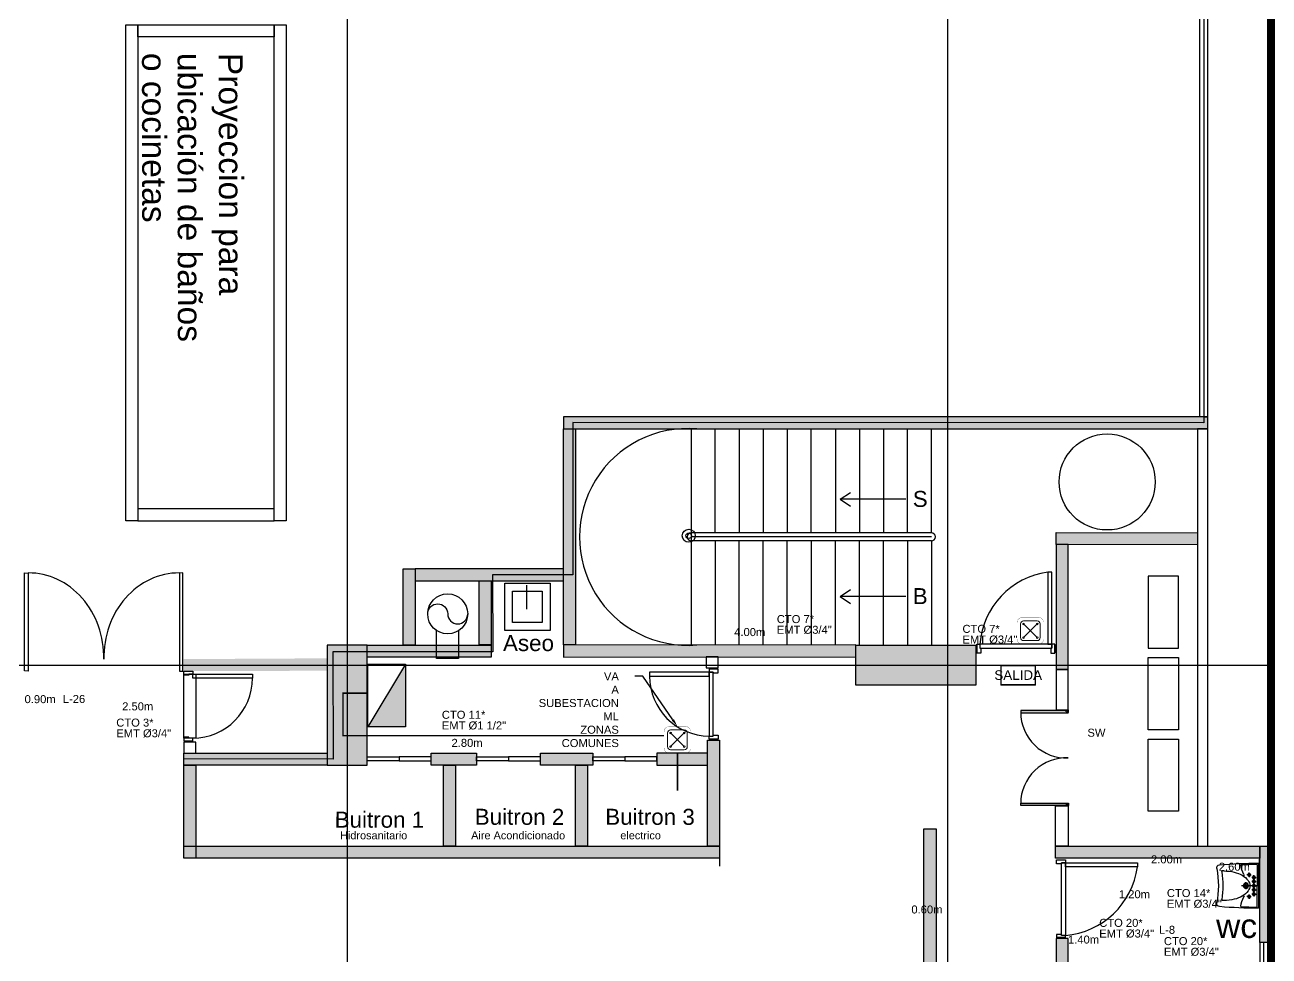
# Model space of a CAD drawing. Header units: metres. Extents: x 357 to 1031, y 43 to 2905.
# Drawn here: x 839.42 to 854.96, y 2479.73 to 2491.36 of the extents above; entities that cross this region are included whole.
import ezdxf
from ezdxf import colors
from ezdxf.entities.mleader import LeaderData, LeaderLine
from ezdxf.lldxf.tags import DXFTag
from ezdxf.math import Vec2, Vec3

# ---------------------------------------------------------------- set-up
doc = ezdxf.new("R2010")
doc.units = ezdxf.units.M
for name, pattern in [('DASHED2', [9.525, 6.35, -3.175]), ('HIDDEN', [9.525, 6.35, -3.175]), ('LÍNEAS_OCULTASX2', [0.75, 0.5, -0.25])]:
    doc.linetypes.add(name, pattern=pattern)
for name, color, linetype, lineweight in [('-CN-GYD-TUBERIA PVC', 96, 'PVC_LINE', 25), ('-CN-GYD-TUBERÍA TOMACORRIENTE PVC', 86, 'Continuous', 18), ('L', 7, 'Continuous', 15), ('TEXTOS', 250, 'Continuous', 20)]:
    doc.layers.add(name, color=color, linetype=linetype, lineweight=lineweight)
for name, color, linetype in [('AIRE ACONDICIONADO', 50, 'Continuous'), ('CAJA DE PASO', 86, 'Continuous'), ('GG_PISO 5', 8, 'Continuous'), ('GG_PROYECCION', 9, 'DASHED2'), ('TB', 7, 'Continuous'), ('TEXTOS MEDIDAS', 7, 'Continuous')]:
    doc.layers.add(name, color=color, linetype=linetype)
doc.styles.get("Standard").update_dxf_attribs({"font": 'arial.ttf'})
tags = doc.linetypes.add('EMT_LINE', pattern='A,0.5,-0.2,["EMT",Standard,S=0.1,R=0,X=-0.1,Y=-0.05],-0.25', length=0.95).pattern_tags.tags
tags[6] = DXFTag(74, 10)
tags = doc.linetypes.add('PVC_LINE', pattern='A,0.5,-0.2,["PVC",Standard,S=0.1,R=0,X=-0.1,Y=-0.05],-0.25', length=0.95).pattern_tags.tags
tags[6] = DXFTag(74, 10)
pattern_1 = [(0, (0, 0), (0, 6.985), [5.08, -1.905]), (90, (0, 0), (-6.985, 4e-16), [5.08, -1.905])]

# ---------------------------------------------------------------- blocks, each defined once
blk = doc.blocks.new('lav discapacitados')
for p, q in [((0.135, 0.125), (0.135, 0.14)), ((0.503, 0.125), (0.503, 0.14)), ((0.319, -0.15), (0.276, -0.15)), ((0.319, -0.317), (0.319, -0.096)), ((0.319, -0.15), (0.319, -0.122)), ((0.319, -0.15), (0.362, -0.15)), ((0.319, -0.15), (0.319, -0.178)), ((0.038, -0.307), (0.601, -0.307)), ((0.058, -0.289), (0.319, -0.289)), ((0.183, -0.19), (0.154, -0.19)), ((0.183, -0.19), (0.183, -0.162)), ((0.183, -0.19), (0.183, -0.218)), ((0.183, -0.19), (0.211, -0.19)), ((0.215, -0.251), (0.187, -0.251)), ((0.215, -0.251), (0.215, -0.223)), ((0.215, -0.251), (0.243, -0.251)), ((0.215, -0.251), (0.215, -0.28)), ((0.267, -0.251), (0.239, -0.251)), ((0.267, -0.251), (0.267, -0.223)), ((0.267, -0.251), (0.295, -0.251)), ((0.267, -0.251), (0.267, -0.28)), ((0.319, -0.251), (0.291, -0.251)), ((0.319, -0.251), (0.319, -0.223)), ((0.319, -0.251), (0.348, -0.251)), ((0.319, -0.251), (0.319, -0.28)), ((0.58, -0.289), (0.319, -0.289)), ((0.371, -0.251), (0.343, -0.251)), ((0.371, -0.251), (0.371, -0.223)), ((0.371, -0.251), (0.4, -0.251)), ((0.371, -0.251), (0.371, -0.28)), ((0.424, -0.251), (0.395, -0.251)), ((0.424, -0.251), (0.424, -0.223)), ((0.424, -0.251), (0.452, -0.251)), ((0.424, -0.251), (0.424, -0.28)), ((0.456, -0.19), (0.427, -0.19)), ((0.456, -0.19), (0.456, -0.162)), ((0.456, -0.19), (0.484, -0.19)), ((0.456, -0.19), (0.456, -0.218))]:
    blk.add_line(p, q)
blk.add_lwpolyline([(0.135, 0.125, 0.057771), (0.15, -0.005, 0.071436), (0.189, -0.104, 0.106424), (0.255, -0.178, 0.158971), (0.319, -0.199, 0.158971)], format="xyb")
for centre, radius in [((0.319, -0.15), 0.0325), ((0.319, -0.15), 0.023), ((0.319, -0.251), 0.0174)]:
    blk.add_circle(centre, radius)
at = {"linetype": 'Continuous'}
for centre in [(0.183, -0.19), (0.215, -0.251), (0.267, -0.251), (0.371, -0.251), (0.424, -0.251), (0.456, -0.19)]:
    blk.add_circle(centre, 0.0174, dxfattribs=at)
for centre, radius, start, end in [((5.796, -0.307), 5.759, 175.151, 180), ((0.097, 0.176), 0.0385, 79.4854, 175.151), ((0.319, 1.375), 1.181, 259.4854, 280.5146), ((0.542, 0.176), 0.0385, 4.849, 100.5146), ((-5.158, -0.307), 5.759, 0, 4.849), ((0.145, 0.14), 0.0102, 81.9935, 180), ((0.319, 1.375), 1.237, 261.9935, 278.0065), ((-0.066, 0.125), 0.57, 346.7746, 0), ((0.493, 0.14), 0.0102, 0, 98.0065), ((5.796, -0.307), 5.748, 177.9207, 179.7162), ((0.062, -0.099), 0.0102, 88.9603, 177.9207), ((0.058, -0.307), 0.218, 56.4295, 88.9603), ((0.185, -0.117), 0.0102, 236.4295, 31.5913), ((0.244, 0.012), 0.236, 306.1312, 330.4303), ((0.454, -0.117), 0.0102, 148.4087, 303.5705), ((0.124, 0.08), 0.374, 330.4303, 346.7746), ((0.58, -0.307), 0.218, 91.0397, 123.5705), ((0.576, -0.099), 0.0102, 2.0793, 91.0397), ((-5.158, -0.307), 5.748, 0.2838, 2.0793), ((0.058, -0.279), 0.0102, 179.7162, 270), ((0.319, -0.091), 0.109, 270, 306.1312), ((0.58, -0.279), 0.0102, 270, 0.2838)]:
    blk.add_arc(centre, radius, start, end)
blk = doc.blocks.new('AU_SENSOR MOVIMIENTO')
at = {"color": 0}
for radius in [0.08, 0.034]:
    blk.add_circle((0, 0), radius, dxfattribs=at)
blk = doc.blocks.new('A$Cec4fd115')
at = {"layer": 'GG_PISO 5', "linetype": 'HIDDEN'}
for points in [[(0.051, 0.001), (0, 0.002), (0, 1.226), (0.051, 1.225)], [(2.183, 0), (2.234, 0.001), (2.234, 1.226), (2.183, 1.225)]]:
    blk.add_lwpolyline(points, close=True, dxfattribs=at)
at = {"layer": 'GG_PISO 5'}
for centre, start, end in [((0.06, 0.169), 358.8254, 90.5063), ((2.174, 0.169), 89.4937, 181.1746)]:
    blk.add_arc(centre, 1.057, start, end, dxfattribs=at)
blk = doc.blocks.new('TB')
at = {"layer": 'TB'}
h = blk.add_hatch(color=256, dxfattribs=at)
h.dxf.hatch_style = 1
h.paths.add_polyline_path([(0.1564, 0), (-0.1564, 0.1562), (-0.1564, 0)])
blk.add_lwpolyline([(-0.1564, 0.1562), (0.1564, 0.1562), (0.1564, 0), (-0.1564, 0)], close=True, dxfattribs=at)
blk.add_lwpolyline([(0.1564, 0), (-0.1564, 0.1562)], dxfattribs=at)
blk = doc.blocks.new('Caja de paso')
at = {"layer": '-CN-GYD-TUBERÍA TOMACORRIENTE PVC', "const_width": 0.00173}
blk.add_lwpolyline([(-0.111, 0.067), (-0.111, -0.067, 0.414214), (-0.067, -0.111), (0.067, -0.111, 0.414214), (0.111, -0.067), (0.111, 0.067, 0.414214), (0.067, 0.111), (-0.067, 0.111, 0.414214)], format="xyb", close=True, dxfattribs=at)
at = {"layer": '-CN-GYD-TUBERÍA TOMACORRIENTE PVC'}
blk.add_lwpolyline([(-0.057, -0.082), (0.057, -0.082, 0.414214), (0.082, -0.057), (0.082, 0.057, 0.414214), (0.057, 0.082), (-0.057, 0.082, 0.414214), (-0.082, 0.057), (-0.082, -0.057, 0.414214)], format="xyb", close=True, dxfattribs=at)
at = {"layer": '-CN-GYD-TUBERÍA TOMACORRIENTE PVC', "linetype": 'LÍNEAS_OCULTASX2'}
for points in [[(-0.057, 0.057), (0.057, -0.057)], [(0.057, 0.057), (-0.057, -0.057)]]:
    blk.add_lwpolyline(points, dxfattribs=at)
at = {"layer": '-CN-GYD-TUBERÍA TOMACORRIENTE PVC'}
for centre in [(-0.057, 0.057), (0.057, 0.057), (-0.057, -0.057), (0.057, -0.057)]:
    blk.add_circle(centre, 0.00665, dxfattribs=at)
blk = doc.blocks.new('Salida_3.8W')
h = blk.add_hatch()
h.set_pattern_fill('ANGLE', color=256)
h.set_pattern_definition(pattern_1)
h.paths.add_polyline_path([(0.434, -0.01), (0.434, 0.303), (-0.434, 0.303), (-0.434, -0.01)])
h.paths.add_polyline_path([(-0.424, 0), (-0.424, 0.293), (0.424, 0.293), (0.424, 0)], flags=16)
h = blk.add_hatch()
h.set_pattern_fill('ANGLE', color=256)
h.set_pattern_definition(pattern_1)
h.paths.add_polyline_path([(0.434, -0.01), (0.434, 0.303), (-0.434, 0.303), (-0.434, -0.01)])
h.paths.add_polyline_path([(-0.424, 0), (-0.424, 0.293), (0.424, 0.293), (0.424, 0)], flags=16)
at = {"layer": 'L'}
h = blk.add_hatch(dxfattribs=at)
h.set_pattern_fill('ANGLE', color=3)
h.set_pattern_definition([(0, (-44.6785, -37.2514), (0, 6.985), [5.08, -1.905]), (90, (-44.6785, -37.2514), (-6.985, 4e-16), [5.08, -1.905])])
h.paths.add_polyline_path([(0.434, -0.01), (0.434, 0.303), (-0.434, 0.303), (-0.434, -0.01)])
h.paths.add_polyline_path([(-0.424, 0), (-0.424, 0.293), (0.424, 0.293), (0.424, 0)], flags=16)
h = blk.add_hatch(color=3, dxfattribs=at)
h.paths.add_polyline_path([(0.434, -0.01), (0.434, 0.303), (-0.434, 0.303), (-0.434, -0.01)])
h.paths.add_polyline_path([(-0.424, 0), (-0.424, 0.293), (0.424, 0.293), (0.424, 0)], flags=16)
at = {"layer": 'L', "color": 3}
for points in [[(-0.434, 0.303), (0.434, 0.303), (0.434, -0.01), (-0.434, -0.01)], [(-0.424, 0.293), (0.424, 0.293), (0.424, 0), (-0.424, 0)]]:
    blk.add_lwpolyline(points, close=True, dxfattribs=at)
at = {"layer": 'L', "color": 3, "insert": (0, 0.146, 712.661), "char_height": 0.15, "width": 0.84839, "attachment_point": 5}
blk.add_mtext('\\pxqc;SALIDA', dxfattribs=at)

msp = doc.modelspace()

# ---------------------------------------------------------------- hatches: boundary and pattern name
at = {"layer": 'GG_PISO 5'}
h = msp.add_hatch(color=256, dxfattribs=at)
h.paths.add_polyline_path([(835.193, 2527.915), (834.693, 2527.915), (834.693, 2529.415), (835.193, 2529.415)])
h.paths.add_polyline_path([(827.693, 2527.915), (827.193, 2527.915), (827.193, 2529.415), (827.693, 2529.415)])
h.paths.add_polyline_path([(851.19, 2527.915), (850.69, 2527.915), (850.69, 2529.415), (851.19, 2529.415)])
h.paths.add_polyline_path([(843.693, 2527.915), (843.193, 2527.915), (843.193, 2529.415), (843.693, 2529.415)])
h.paths.add_polyline_path([(851.69, 2519.39), (851.69, 2518.89), (850.19, 2518.89), (850.19, 2519.39)])
h.paths.add_polyline_path([(835.693, 2519.39), (835.693, 2518.89), (834.193, 2518.89), (834.193, 2519.39)])
h.paths.add_polyline_path([(842.693, 2519.39), (842.693, 2518.89), (844.193, 2518.89), (844.193, 2519.39)])
h.paths.add_polyline_path([(826.693, 2519.39), (826.693, 2518.89), (828.193, 2518.89), (828.193, 2519.39)])
h.paths.add_polyline_path([(851.69, 2511.39), (851.69, 2510.89), (850.19, 2510.89), (850.19, 2511.39)])
h.paths.add_polyline_path([(835.693, 2511.39), (835.693, 2510.89), (834.193, 2510.89), (834.193, 2511.39)])
h.paths.add_polyline_path([(842.693, 2511.39), (842.693, 2510.89), (844.193, 2510.89), (844.193, 2511.39)])
h.paths.add_polyline_path([(826.693, 2511.39), (826.693, 2510.89), (828.193, 2510.89), (828.193, 2511.39)])
h.paths.add_polyline_path([(851.69, 2501.29), (851.69, 2500.79), (850.19, 2500.79), (850.19, 2501.29)])
h.paths.add_polyline_path([(835.693, 2501.29), (835.693, 2500.79), (834.193, 2500.79), (834.193, 2501.29)])
h.paths.add_polyline_path([(842.693, 2501.29), (842.693, 2500.79), (844.193, 2500.79), (844.193, 2501.29)])
h.paths.add_polyline_path([(826.693, 2501.29), (826.693, 2500.79), (828.193, 2500.79), (828.193, 2501.29)])
h.paths.add_polyline_path([(851.69, 2493.29), (851.69, 2492.79), (850.19, 2492.79), (850.19, 2493.29)])
h.paths.add_polyline_path([(835.693, 2493.29), (835.693, 2492.79), (834.193, 2492.79), (834.193, 2493.29)])
h.paths.add_polyline_path([(842.693, 2493.29), (842.693, 2492.79), (844.193, 2492.79), (844.193, 2493.29)])
h.paths.add_polyline_path([(826.693, 2493.29), (826.693, 2492.79), (828.193, 2492.79), (828.193, 2493.29)])
h.paths.add_polyline_path([(843.693, 2483.613), (843.193, 2483.613), (843.193, 2482.117), (843.693, 2482.117)])
h.paths.add_polyline_path([(849.795, 2483.615), (851.295, 2483.615), (851.295, 2483.115), (849.795, 2483.115)])
h.paths.add_polyline_path([(827.693, 2482.115), (827.693, 2483.615), (827.193, 2483.615), (827.193, 2482.115)])
h.paths.add_polyline_path([(835.193, 2482.115), (835.193, 2483.615), (834.693, 2483.615), (834.693, 2482.115)])
h.paths.add_polyline_path([(850.69, 2475.09), (850.69, 2477.49), (851.19, 2477.49), (851.19, 2475.09)])
h.paths.add_polyline_path([(843.193, 2477.49), (843.193, 2475.09), (843.693, 2475.09), (843.693, 2477.49)])
h.paths.add_polyline_path([(834.693, 2477.49), (834.693, 2475.09), (835.193, 2475.09), (835.193, 2477.49)])
h.paths.add_polyline_path([(827.693, 2477.49), (827.693, 2475.09), (827.193, 2475.09), (827.193, 2477.49)])
at = {"layer": 'GG_PISO 5', "ltscale": 0.03}
h = msp.add_hatch(color=256, dxfattribs=at)
h.dxf.hatch_style = 1
h.paths.add_polyline_path([(838.252, 2482.115), (838.252, 2482.265), (835.193, 2482.265), (835.193, 2482.115)])
h.paths.add_polyline_path([(834.843, 2477.491), (834.843, 2482.116), (834.693, 2482.116), (834.693, 2477.857), (834.693, 2477.491)])
h.paths.add_polyline_path([(838.252, 2478.94), (838.102, 2478.94), (838.102, 2482.115), (838.252, 2482.115)])
h.paths.add_polyline_path([(836.852, 2479.09), (836.852, 2477.401), (837.002, 2477.401), (837.002, 2479.09)])
h.paths.add_polyline_path([(837.002, 2477.401), (837.152, 2477.401), (837.152, 2477.551), (837.002, 2477.551)])
h.paths.add_polyline_path([(838.252, 2477.551), (838.102, 2477.551), (838.102, 2476.901), (838.252, 2476.901)])
h.paths.add_polyline_path([(838.052, 2477.401), (838.102, 2477.401), (838.102, 2477.551), (838.052, 2477.551)])
h.paths.add_polyline_path([(838.102, 2475.701), (838.102, 2475.206), (838.252, 2475.206), (838.252, 2475.701)])
h.paths.add_polyline_path([(834.693, 2475.056), (838.252, 2475.056), (838.252, 2475.206), (835.193, 2475.206), (835.193, 2475.091), (834.693, 2475.091)])
h.paths.add_polyline_path([(841.568, 2477.551), (841.568, 2477.401), (841.002, 2477.401), (841.002, 2475.036), (840.852, 2475.036), (840.852, 2477.551)])
h.paths.add_polyline_path([(844.121, 2477.551), (844.121, 2477.401), (843.693, 2477.401), (843.693, 2477.491), (843.193, 2477.491), (843.193, 2477.401), (842.768, 2477.401), (842.768, 2477.551)])
h.paths.add_polyline_path([(841.002, 2475.036), (848.044, 2475.036), (848.044, 2475.189), (841.002, 2475.189)])
h.paths.add_polyline_path([(846.32, 2477.551), (846.32, 2477.401), (845.321, 2477.401), (845.321, 2477.551)])
h.paths.add_polyline_path([(845.745, 2475.189), (845.895, 2475.189), (845.895, 2477.401), (845.745, 2477.401), (845.745, 2477.403), (845.745, 2475.189), (845.745, 2475.189)])
h.paths.add_polyline_path([(847.52, 2477.551), (847.52, 2477.401), (848.044, 2477.401), (848.044, 2475.036), (848.194, 2475.036), (848.194, 2477.551)])
h.paths.add_polyline_path([(851.19, 2475.191), (854.992, 2475.191), (854.992, 2475.041), (850.64, 2475.041), (850.64, 2477.49), (850.69, 2477.49), (850.69, 2475.09), (851.19, 2475.09)])
h.paths.add_polyline_path([(854.426, 2476.695), (854.426, 2475.191), (854.276, 2475.191), (854.276, 2476.695)], flags=17)
h.paths.add_polyline_path([(854.426, 2476.695), (854.842, 2476.695), (854.842, 2476.545), (854.426, 2476.545)], flags=17)
h.paths.add_polyline_path([(854.992, 2476.695), (854.992, 2475.191), (854.842, 2475.191), (854.842, 2476.695)])
h.paths.add_polyline_path([(850.804, 2477.49), (850.804, 2481.316), (850.64, 2481.316), (850.64, 2477.49)])
h.paths.add_polyline_path([(851.847, 2479.011), (854.842, 2479.011), (854.842, 2478.861), (851.847, 2478.861)])
h.paths.add_polyline_path([(852.299, 2479.95), (852.299, 2479.011), (852.449, 2479.011), (852.449, 2479.95)])
h.paths.add_polyline_path([(850.94, 2479.011), (850.804, 2479.011), (850.804, 2478.861), (850.94, 2478.861)])
h.paths.add_polyline_path([(854.992, 2481.103), (854.992, 2479.899), (854.842, 2479.899), (854.842, 2481.103)])
h.paths.add_polyline_path([(852.292, 2481.103), (854.842, 2481.103), (854.842, 2480.953), (852.292, 2480.953)])
h.paths.add_polyline_path([(852.299, 2484.871), (852.299, 2483.31), (852.449, 2483.31), (852.449, 2484.871)])
h.paths.add_polyline_path([(854.064, 2484.867), (852.299, 2484.871), (852.299, 2485.021), (854.064, 2485.017)])
h.paths.add_polyline_path([(849.795, 2483.617), (846.144, 2483.617), (846.144, 2483.467), (849.795, 2483.467)])
h.paths.add_polyline_path([(848.094, 2481.103), (847.944, 2481.103), (847.944, 2482.428), (848.094, 2482.428)])
h.paths.add_polyline_path([(847.944, 2482.114), (847.944, 2482.264), (847.311, 2482.265), (847.311, 2482.115)])
h.paths.add_polyline_path([(846.445, 2481.103), (846.295, 2481.103), (846.295, 2482.114), (846.445, 2482.114)])
h.paths.add_polyline_path([(845.857, 2482.114), (845.857, 2482.264), (846.511, 2482.265), (846.511, 2482.115)])
h.paths.add_polyline_path([(844.493, 2482.115), (844.493, 2482.265), (845.057, 2482.265), (845.057, 2482.115)])
h.paths.add_polyline_path([(844.796, 2481.103), (844.646, 2481.103), (844.646, 2482.115), (844.796, 2482.115)])
h.paths.add_polyline_path([(846.144, 2483.617), (846.144, 2486.316), (846.294, 2486.316), (846.294, 2483.617)])
h.paths.add_polyline_path([(854.192, 2486.466), (846.144, 2486.466), (846.144, 2486.316), (854.192, 2486.316)])
h.paths.add_polyline_path([(841.401, 2482.125), (841.401, 2482.149), (841.401, 2482.129)], flags=17)
h.paths.add_polyline_path([(841.401, 2482.265), (841.401, 2482.115), (843.193, 2482.115), (843.193, 2482.265)])
h.paths.add_polyline_path([(841.401, 2481.104), (841.401, 2481.085), (841.401, 2481.083), (841.401, 2480.952), (848.094, 2480.953), (848.094, 2481.103)])
h.paths.add_polyline_path([(836.408, 2483.365), (836.258, 2483.365), (836.258, 2482.265), (836.408, 2482.265)])
h = msp.add_hatch(color=256, dxfattribs=at)
h.dxf.hatch_style = 1
h.paths.add_polyline_path([(846.144, 2484.566), (844.293, 2484.566), (844.293, 2484.416), (845.093, 2484.415), (845.092, 2483.617), (843.693, 2483.615), (843.693, 2483.465), (845.243, 2483.466), (845.243, 2484.416), (846.144, 2484.416)])
h.paths.add_polyline_path([(844.293, 2484.566), (844.293, 2483.615), (844.142, 2483.617), (844.143, 2484.566)], flags=16)
h = msp.add_hatch(color=256, dxfattribs=at)
h.dxf.hatch_style = 1
h.paths.add_polyline_path([(843.193, 2483.45), (841.4, 2483.44), (841.4, 2483.29), (843.193, 2483.295), (843.193, 2483.393), (843.193, 2483.407)])
at = {"layer": 'GG_PISO 5'}
h = msp.add_hatch(color=256, dxfattribs=at)
edge = h.paths.add_edge_path()
edge.add_line((852.451, 2482.799), (851.861, 2482.799))
edge.add_arc((851.861, 2482.795), 0.00469, 89.9997, 179.9997)
edge.add_line((851.856, 2482.795), (851.856, 2482.776))
edge.add_arc((851.861, 2482.776), 0.00469, 179.9997, 269.9997)
edge.add_line((851.861, 2482.771), (852.447, 2482.771))
edge.add_arc((852.447, 2482.776), 0.00469, 269.9997, 359.9997)
edge.add_line((852.451, 2482.776), (852.451, 2482.799))
at = {"layer": 'GG_PISO 5', "ltscale": 0.03}
h = msp.add_hatch(color=256, dxfattribs=at)
h.dxf.hatch_style = 1
h.paths.add_polyline_path([(841.551, 2482.114), (841.401, 2482.114), (841.401, 2481.102), (841.551, 2481.102)])
at = {"layer": 'GG_PISO 5'}
h = msp.add_hatch(color=256, dxfattribs=at)
edge = h.paths.add_edge_path()
edge.add_line((852.451, 2481.613), (851.861, 2481.613))
edge.add_arc((851.861, 2481.618), 0.00469, 180.0003, 270.0003, ccw=False)
edge.add_line((851.856, 2481.618), (851.856, 2481.637))
edge.add_arc((851.861, 2481.637), 0.00469, 90.0003, 180.0003, ccw=False)
edge.add_line((851.861, 2481.642), (852.447, 2481.642))
edge.add_arc((852.447, 2481.637), 0.00469, 0.0003, 90.0003, ccw=False)
edge.add_line((852.451, 2481.637), (852.451, 2481.613))

# ---------------------------------------------------------------- linework, layer by layer
at = {"layer": '-CN-GYD-TUBERIA PVC', "linetype": 'PVC_LINE', "ltscale": 10, "const_width": 0.01}
msp.add_lwpolyline([(854.833, 2480.653), (854.833, 2480.944)], dxfattribs=at)
at = {"layer": 'AIRE ACONDICIONADO', "linetype": 'EMT_LINE', "ltscale": 40, "const_width": 0.02}
for points in [[(843.7, 2483.016), (843.39, 2483.016), (843.39, 2482.484), (847.4, 2482.484)], [(847.567, 2482.265), (847.567, 2481.795)]]:
    msp.add_lwpolyline(points, dxfattribs=at)
at = {"layer": 'GG_PISO 5'}
for p, q in [((843.443, 2531.685), (843.443, 2472.125)), ((850.94, 2531.685), (850.94, 2472.125)), ((850.94, 2531.685), (850.94, 2472.125)), ((847.74, 2486.317), (847.74, 2483.617)), ((848.04, 2485.017), (848.04, 2486.317)), ((848.34, 2486.317), (848.34, 2485.017)), ((848.64, 2486.317), (848.64, 2485.017)), ((848.94, 2486.317), (848.94, 2485.017)), ((849.24, 2485.017), (849.24, 2486.317)), ((849.54, 2486.317), (849.54, 2485.017)), ((849.84, 2486.317), (849.84, 2485.017)), ((850.14, 2486.317), (850.14, 2485.017)), ((850.44, 2485.017), (850.44, 2486.317)), ((850.74, 2485.017), (850.74, 2486.317)), ((850.74, 2485.017), (847.74, 2485.017)), ((850.74, 2484.967), (847.74, 2484.967)), ((850.74, 2484.917), (847.74, 2484.917)), ((848.04, 2484.917), (848.04, 2483.617)), ((848.34, 2483.617), (848.34, 2484.917)), ((848.64, 2483.617), (848.64, 2484.917)), ((848.94, 2483.617), (848.94, 2484.917)), ((849.24, 2484.917), (849.24, 2483.617)), ((849.54, 2483.617), (849.54, 2484.917)), ((849.84, 2483.617), (849.84, 2484.917)), ((850.14, 2483.617), (850.14, 2484.917)), ((850.44, 2484.917), (850.441, 2483.616)), ((850.74, 2484.917), (850.74, 2483.617)), ((845.683, 2484.362), (845.683, 2484.065)), ((825.313, 2483.365), (856.976, 2483.365)), ((852.393, 2482.802), (852.393, 2482.806)), ((852.393, 2482.806), (852.449, 2482.806)), ((852.449, 2482.802), (852.393, 2482.802)), ((852.425, 2482.783), (852.425, 2482.802)), ((852.425, 2482.802), (852.449, 2482.802)), ((852.444, 2482.778), (852.43, 2482.778)), ((852.449, 2482.806), (852.449, 2482.802)), ((852.449, 2482.802), (852.449, 2482.783)), ((852.449, 2481.611), (852.393, 2481.611)), ((852.393, 2481.611), (852.393, 2481.606)), ((852.393, 2481.606), (852.449, 2481.606)), ((852.425, 2481.63), (852.425, 2481.611)), ((852.425, 2481.611), (852.449, 2481.611)), ((852.444, 2481.634), (852.43, 2481.634)), ((852.449, 2481.611), (852.449, 2481.63)), ((852.449, 2481.606), (852.449, 2481.611))]:
    msp.add_line(p, q, dxfattribs=at)
at = {"layer": 'GG_PISO 5', "ltscale": 5, "const_width": 0.12}
msp.add_lwpolyline([(823.399, 2529.416), (854.992, 2529.416), (854.992, 2474.941), (823.399, 2474.941)], close=True, dxfattribs=at)
at = {"layer": 'GG_PISO 5'}
for points in [[(838.252, 2481.045), (838.175, 2481.045), (838.175, 2482.185), (834.765, 2482.185), (834.765, 2477.237), (824.252, 2477.241), (824.252, 2526.092), (827.264, 2526.092), (827.27, 2529.061), (837.823, 2529.061), (837.823, 2527.787), (841.275, 2527.798), (841.275, 2529.03), (843.618, 2529.019), (843.618, 2526.262), (854.141, 2526.262), (854.141, 2486.393), (846.261, 2486.395), (846.261, 2484.492), (845.258, 2484.493), (845.261, 2483.533), (843.262, 2483.533), (843.268, 2482.189), (841.401, 2482.194)], [(850.422, 2485.437), (849.6, 2485.437), (849.73, 2485.523)], [(850.42, 2485.437), (849.6, 2485.437), (849.73, 2485.35)], [(850.42, 2484.222), (849.6, 2484.222), (849.73, 2484.309)], [(850.42, 2484.222), (849.6, 2484.222), (849.73, 2484.136)], [(844.833, 2483.794), (844.833, 2483.447), (844.558, 2483.447), (844.558, 2483.811)], [(851.295, 2483.615), (851.308, 2483.615), (851.308, 2483.528), (851.295, 2483.528)], [(851.359, 2483.577), (851.359, 2483.515), (851.308, 2483.515), (851.308, 2483.628), (851.346, 2483.628), (851.346, 2483.577), (851.359, 2483.577)], [(852.232, 2483.577), (852.232, 2483.515), (852.282, 2483.515), (852.282, 2483.628), (852.244, 2483.628), (852.244, 2483.577), (852.232, 2483.577)], [(852.295, 2483.615), (852.282, 2483.615), (852.282, 2483.528), (852.295, 2483.528)], [(841.463, 2483.24), (841.401, 2483.24), (841.401, 2483.291), (841.513, 2483.291), (841.513, 2483.253), (841.463, 2483.253), (841.463, 2483.24)], [(848.014, 2483.267), (848.075, 2483.267), (848.075, 2483.317), (847.963, 2483.317), (847.963, 2483.279), (848.014, 2483.279), (848.014, 2483.267)], [(847.976, 2483.33), (847.976, 2483.317), (848.063, 2483.317), (848.063, 2483.33)], [(841.463, 2482.464), (841.401, 2482.464), (841.401, 2482.414), (841.513, 2482.414), (841.513, 2482.452), (841.463, 2482.452), (841.463, 2482.464)], [(848.014, 2482.491), (848.075, 2482.491), (848.075, 2482.44), (847.963, 2482.44), (847.963, 2482.478), (848.014, 2482.478), (848.014, 2482.491)], [(841.501, 2482.401), (841.501, 2482.414), (841.414, 2482.414), (841.414, 2482.401)], [(847.976, 2482.428), (847.976, 2482.44), (848.063, 2482.44), (848.063, 2482.428)], [(841.401, 2480.952), (841.401, 2482.114), (841.551, 2482.114), (841.551, 2480.952)], [(841.401, 2481.103), (848.094, 2481.103), (848.094, 2480.953), (841.401, 2480.953)], [(852.363, 2480.884), (852.302, 2480.884), (852.302, 2480.934), (852.414, 2480.934), (852.414, 2480.896), (852.363, 2480.896), (852.363, 2480.884)], [(852.363, 2480), (852.302, 2480), (852.302, 2479.961), (852.414, 2479.961), (852.414, 2479.987), (852.363, 2479.987), (852.363, 2480)], [(852.401, 2479.95), (852.401, 2479.961), (852.314, 2479.961), (852.314, 2479.95)]]:
    msp.add_lwpolyline(points, dxfattribs=at)
for points in [[(854.091, 2526.191), (854.141, 2526.191), (854.141, 2486.466), (854.091, 2486.466)], [(854.192, 2526.191), (854.141, 2526.191), (854.141, 2486.466), (854.192, 2486.466)], [(840.677, 2491.362), (840.827, 2491.362), (840.827, 2485.167), (840.677, 2485.167)], [(842.53, 2491.362), (842.53, 2491.212), (840.827, 2491.212), (840.827, 2491.362)], [(842.53, 2491.362), (842.68, 2491.362), (842.68, 2485.167), (842.53, 2485.167)], [(854.192, 2486.466), (846.144, 2486.466), (846.144, 2486.316), (854.192, 2486.316)], [(846.144, 2483.617), (846.144, 2486.316), (846.294, 2486.316), (846.294, 2483.617)], [(854.064, 2481.103), (854.194, 2481.103), (854.194, 2486.316), (854.064, 2486.316)], [(842.53, 2485.167), (842.53, 2485.317), (840.827, 2485.317), (840.827, 2485.167)], [(854.064, 2484.867), (852.299, 2484.871), (852.299, 2485.021), (854.064, 2485.017)], [(852.299, 2484.871), (852.299, 2483.31), (852.449, 2483.31), (852.449, 2484.871)], [(844.293, 2484.566), (844.293, 2483.615), (844.143, 2483.615), (844.143, 2484.566)], [(846.144, 2484.566), (844.293, 2484.566), (844.293, 2484.416), (846.144, 2484.416)], [(853.448, 2483.575), (853.828, 2483.575), (853.828, 2484.477), (853.448, 2484.477)], [(845.243, 2484.416), (845.242, 2483.617), (845.092, 2483.617), (845.093, 2484.416)], [(845.977, 2484.387), (845.977, 2483.798), (845.41, 2483.798), (845.41, 2484.387)], [(845.88, 2484.29), (845.88, 2483.896), (845.507, 2483.896), (845.507, 2484.29)], [(843.693, 2482.115), (843.693, 2483.615), (843.193, 2483.615), (843.193, 2482.115)], [(845.243, 2483.466), (843.693, 2483.465), (843.693, 2483.615), (845.243, 2483.616)], [(849.795, 2483.617), (846.144, 2483.616), (846.144, 2483.466), (849.795, 2483.467)], [(849.795, 2483.615), (851.295, 2483.615), (851.295, 2483.115), (849.795, 2483.115)], [(852.244, 2483.577), (852.244, 2483.628), (851.346, 2483.628), (851.346, 2483.577)], [(848.076, 2483.33), (848.076, 2483.467), (847.926, 2483.467), (847.926, 2483.33)], [(853.448, 2483.459), (853.828, 2483.459), (853.828, 2482.557), (853.448, 2482.557)], [(841.402, 2483.253), (841.552, 2483.253), (841.552, 2482.452), (841.402, 2482.452)], [(848.014, 2483.279), (847.963, 2483.279), (847.963, 2482.478), (848.014, 2482.478)], [(852.449, 2483.31), (852.299, 2483.31), (852.299, 2482.806), (852.449, 2482.806)], [(841.401, 2482.401), (841.401, 2482.264), (841.551, 2482.264), (841.551, 2482.401)], [(848.094, 2481.103), (847.944, 2481.103), (847.944, 2482.428), (848.094, 2482.428)], [(853.448, 2482.441), (853.828, 2482.441), (853.828, 2481.539), (853.448, 2481.539)], [(841.401, 2482.114), (841.401, 2482.264), (843.193, 2482.265), (843.193, 2482.115)], [(844.093, 2482.221), (844.093, 2482.171), (843.693, 2482.171), (843.693, 2482.221)], [(844.093, 2482.221), (844.093, 2482.171), (844.493, 2482.171), (844.493, 2482.221)], [(844.493, 2482.115), (844.493, 2482.265), (845.057, 2482.265), (845.057, 2482.115)], [(845.457, 2482.221), (845.457, 2482.171), (845.057, 2482.171), (845.057, 2482.221)], [(845.457, 2482.221), (845.457, 2482.171), (845.857, 2482.171), (845.857, 2482.221)], [(845.857, 2482.114), (845.857, 2482.264), (846.511, 2482.265), (846.511, 2482.115)], [(846.911, 2482.221), (846.911, 2482.171), (846.511, 2482.171), (846.511, 2482.221)], [(846.911, 2482.221), (846.911, 2482.171), (847.311, 2482.171), (847.311, 2482.221)], [(847.944, 2482.114), (847.944, 2482.264), (847.311, 2482.265), (847.311, 2482.115)], [(844.796, 2481.103), (844.646, 2481.103), (844.646, 2482.115), (844.796, 2482.115)], [(846.445, 2481.103), (846.295, 2481.103), (846.295, 2482.114), (846.445, 2482.114)], [(852.449, 2481.103), (852.292, 2481.103), (852.292, 2481.606), (852.449, 2481.606)], [(850.804, 2477.49), (850.804, 2481.316), (850.64, 2481.316), (850.64, 2477.49)], [(852.292, 2481.103), (854.842, 2481.103), (854.842, 2480.953), (852.292, 2480.953)], [(854.992, 2481.103), (854.992, 2479.899), (854.842, 2479.899), (854.842, 2481.103)], [(852.363, 2480.896), (852.414, 2480.896), (852.414, 2479.987), (852.363, 2479.987)], [(852.299, 2479.95), (852.299, 2479.011), (852.449, 2479.011), (852.449, 2479.95)], [(854.842, 2476.695), (854.892, 2476.695), (854.891, 2479.899), (854.841, 2479.899)]]:
    msp.add_lwpolyline(points, close=True, dxfattribs=at)
at = {"layer": 'GG_PISO 5', "linetype": 'HIDDEN'}
for points in [[(852.194, 2483.628), (852.244, 2483.628), (852.244, 2484.526), (852.194, 2484.526)], [(841.513, 2483.202), (841.513, 2483.253), (842.258, 2483.253), (842.258, 2483.202)], [(847.963, 2483.229), (847.963, 2483.279), (847.219, 2483.279), (847.219, 2483.229)], [(852.414, 2480.846), (852.414, 2480.896), (853.313, 2480.896), (853.313, 2480.846)]]:
    msp.add_lwpolyline(points, close=True, dxfattribs=at)
at = {"layer": 'GG_PISO 5', "ltscale": 0.1}
msp.add_lwpolyline([(844.448, 2484.005, -1), (844.698, 2484.005, 1), (844.948, 2484.005)], format="xyb", dxfattribs=at)
at = {"layer": 'GG_PISO 5'}
for points in [[(852.451, 2482.799), (851.861, 2482.799, 0.414214), (851.856, 2482.795), (851.856, 2482.776, 0.414214), (851.861, 2482.771), (852.447, 2482.771, 0.414214), (852.451, 2482.776)], [(852.451, 2481.613), (851.861, 2481.613, -0.414214), (851.856, 2481.618), (851.856, 2481.637, -0.414214), (851.861, 2481.642), (852.447, 2481.642, -0.414214), (852.451, 2481.637)]]:
    msp.add_lwpolyline(points, format="xyb", close=True, dxfattribs=at)
for centre, radius in [((852.935, 2485.653), 0.6), ((852.437, 2482.785), 0.00234), ((852.437, 2481.627), 0.00234)]:
    msp.add_circle(centre, radius, dxfattribs=at)
at = {"layer": 'GG_PISO 5', "ltscale": 0.1}
msp.add_circle((844.698, 2484.005), 0.25, dxfattribs=at)
at = {"layer": 'GG_PISO 5'}
for centre, radius, start, end in [((847.698, 2484.966), 1.354, 85.3087, 274.6913), ((847.74, 2484.967), 0.05, 90, 270), ((850.74, 2484.967), 0.05, 270, 90), ((852.329, 2483.549), 0.987, 97.8945, 175.4314), ((841.507, 2483.202), 0.751, 270.5133, 359.956), ((847.97, 2483.229), 0.751, 180.044, 269.4867), ((852.43, 2482.783), 0.00469, 179.9997, 269.9997), ((852.444, 2482.783), 0.00469, 269.9997, 359.9997), ((852.43, 2481.63), 0.00469, 90.0003, 180.0003), ((852.444, 2481.63), 0.00469, 0.0003, 90.0003), ((852.325, 2480.98), 0.997, 275.1314, 352.2492), ((852.325, 2480.98), 0.997, 275.1314, 352.2492)]:
    msp.add_arc(centre, radius, start, end, dxfattribs=at)
at = {"layer": 'GG_PISO 5', "ltscale": 0.1}
for centre, start, end in [((852.425, 2482.774), 179.856, 272.4514), ((852.425, 2481.638), 87.5486, 180.144)]:
    msp.add_arc(centre, 0.569, start, end, dxfattribs=at)
at = {"layer": 'GG_PROYECCION', "ltscale": 0.3}
msp.add_lwpolyline([(848.095, 2480.953), (848.095, 2480.853)], dxfattribs=at)

# ---------------------------------------------------------------- block references
at = {"xscale": 0.885}
msp.add_blockref('A$Cec4fd115', (839.414, 2483.29), dxfattribs=at)
at = {"layer": 'CAJA DE PASO', "linetype": 'Continuous', "ltscale": 10, "xscale": 1.5, "yscale": 1.5, "zscale": 45.18280937220077}
for p in [(851.976, 2483.794), (847.567, 2482.432)]:
    msp.add_blockref('Caja de paso', p, dxfattribs=at)
at = {"layer": 'GG_PISO 5', "xscale": 1.021946361346669, "yscale": 1.021946361346669, "zscale": 1.021946361346669, "rotation": 180}
msp.add_blockref('AU_SENSOR MOVIMIENTO', (847.709, 2484.981), dxfattribs=at)
at = {"layer": 'GG_PISO 5', "xscale": -1, "rotation": 89.99999862940636}
msp.add_blockref('lav discapacitados', (854.518, 2480.929), dxfattribs=at)
at = {"layer": 'L', "xscale": 0.5, "yscale": 0.8}
msp.add_blockref('Salida_3.8W', (851.824, 2483.123), dxfattribs=at)
at = {"layer": 'TB', "xscale": 2.5, "yscale": 3, "zscale": 1.5, "rotation": 90}
msp.add_blockref('TB', (844.169, 2482.985), dxfattribs=at)

# ---------------------------------------------------------------- texts
at = {"layer": 'GG_PISO 5'}
for s, height, rotation, p in [('o cocinetas', 0.3, 270.0669, (840.88, 2491.012)), ('ubicación de baños ', 0.3, 270.0669, (841.324, 2491.012)), ('Proyeccion para ', 0.3, 270.0669, (841.838, 2491.012)), ('S', 0.2, 359.9331, (850.507, 2485.341)), ('B', 0.2, 359.9331, (850.507, 2484.127)), ('Aseo', 0.2, 0.0669, (845.389, 2483.54)), ('SW', 0.1, 359.9331, (852.689, 2482.471)), ('Buitron 1', 0.2, 359.9331, (843.286, 2481.335)), ('Buitron 2', 0.2, 359.9331, (845.036, 2481.371)), ('Buitron 3 ', 0.2, 359.9331, (846.666, 2481.371)), ('Hidrosanitario', 0.09752, 359.9331, (843.353, 2481.19)), ('Aire Acondicionado', 0.09752, 359.9331, (844.991, 2481.19)), ('electrico', 0.0975, 359.9331, (846.854, 2481.19)), ('wc  ', 0.3, 0.0669, (854.296, 2479.957))]:
    msp.add_text(s, height=height, rotation=rotation, dxfattribs=at).set_placement(p)
at = {"layer": 'TEXTOS', "char_height": 0.1, "attachment_point": 1}
for s, insert, width in [('\\A1;\\pxsm0.8;CTO 7*\\PEMT Ø3/4"       ', (848.809, 2483.99), 0.6806), ('\\A1;\\pxsm0.8;CTO 7*\\PEMT Ø3/4"       ', (851.128, 2483.868), 0.6806), ('\\A1;\\pxsm0.8;CTO 11*\\PEMT Ø1 1/2"      ', (844.625, 2482.795), 0.79711), ('\\A1;\\pxsm0.8;CTO 3*\\PEMT Ø3/4"       ', (840.558, 2482.697), 0.6806), ('\\A1;\\pxsm0.8;CTO 14*\\PEMT Ø3/4"       ', (853.681, 2480.568), 0.6806), ('\\A1;\\pxsm0.8;CTO 20*\\PEMT Ø3/4"       ', (852.836, 2480.196), 0.6806), ('\\A1;\\pxsm0.8;CTO 20*\\PEMT Ø3/4"       ', (853.644, 2479.968), 0.6806)]:
    msp.add_mtext(s, dxfattribs=dict(at, insert=insert, width=width))
for s, width, insert in [('\\pxqc;L-26', 0.27392, (839.893, 2482.992)), ('\\pxqc;L-8', 0.77349, (853.296, 2480.109))]:
    msp.add_mtext_dynamic_manual_height_columns(s, width=width, gutter_width=0.325, heights=[0], dxfattribs=dict(at, insert=insert))
at = {"layer": 'TEXTOS MEDIDAS', "char_height": 0.1, "attachment_point": 1}
for s, heights, insert in [('\\pxqc;4.00m', [0.1], (848.334, 2483.828)), ('\\pxqc;0.90m', [0], (839.47, 2482.99)), ('\\pxqc;2.50m', [0], (840.689, 2482.9)), ('\\pxqc;2.80m', [0], (844.803, 2482.444))]:
    msp.add_mtext_dynamic_manual_height_columns(s, width=0.27392, gutter_width=0.325, heights=heights, dxfattribs=dict(at, insert=insert))
at = {"layer": 'TEXTOS MEDIDAS', "char_height": 0.1, "width": 0.251, "attachment_point": 1}
for s, insert in [('\\A1;\\pxsm0.8;2.00m  ', (853.483, 2480.989)), ('\\A1;\\pxsm0.8;2.60m  ', (854.33, 2480.897)), ('\\A1;\\pxsm0.8;1.20m  ', (853.082, 2480.553)), ('\\A1;\\pxsm0.8;0.60m  ', (850.49, 2480.363)), ('\\A1;\\pxsm0.8;1.40m  ', (852.446, 2479.987))]:
    msp.add_mtext(s, dxfattribs=dict(at, insert=insert))

# ---------------------------------------------------------------- leaders
at = {"layer": 'TEXTOS'}
ml = msp.add_multileader_mtext('Standard', dxfattribs=at)
ml.set_content('VA A SUBESTACION ML\\P ZONAS COMUNES', color=256)
ml.set_leader_properties()
ml.build(insert=Vec2(0, 0))
ml.multileader.update_dxf_attribs({"dogleg_length": 1, "arrow_head_size": 0.1, "scale": 0.1})
ctx = ml.context
ctx.base_point, ctx.scale, ctx.char_height, ctx.arrow_head_size, ctx.landing_gap_size, ctx.plane_origin = Vec3(845.05, 2483.225), 0.1, 0.1, 0.1, 0.2, Vec3(848.633, 2538.568)
ctx.text_align_type = 2
notes = []
notes.append((ctx, [(1, (1, 1, 0), (847.136, 2483.225), (-1, 0), 0.1, [(0, [(847.567, 2482.599)], 0, [])])]))
ctx.mtext.insert, ctx.mtext.width, ctx.mtext.alignment, ctx.mtext.flow_direction = Vec3(846.836, 2483.275), 1.58743, 3, 5
for ctx, leaders in notes:
    for number, flags, end, landing, length, lines in leaders:
        leader = LeaderData()
        leader.index, (leader.has_last_leader_line, leader.has_dogleg_vector, leader.attachment_direction) = number, flags
        leader.last_leader_point, leader.dogleg_vector, leader.dogleg_length = Vec3(end), Vec3(landing), length
        for number, points, colour, breaks in lines:
            line = LeaderLine()
            line.index, line.vertices, line.color, line.breaks = number, Vec3.list(points), colors.encode_raw_color(colour), breaks
            leader.lines.append(line)
        ctx.leaders.append(leader)

doc.saveas('drawing.dxf')
